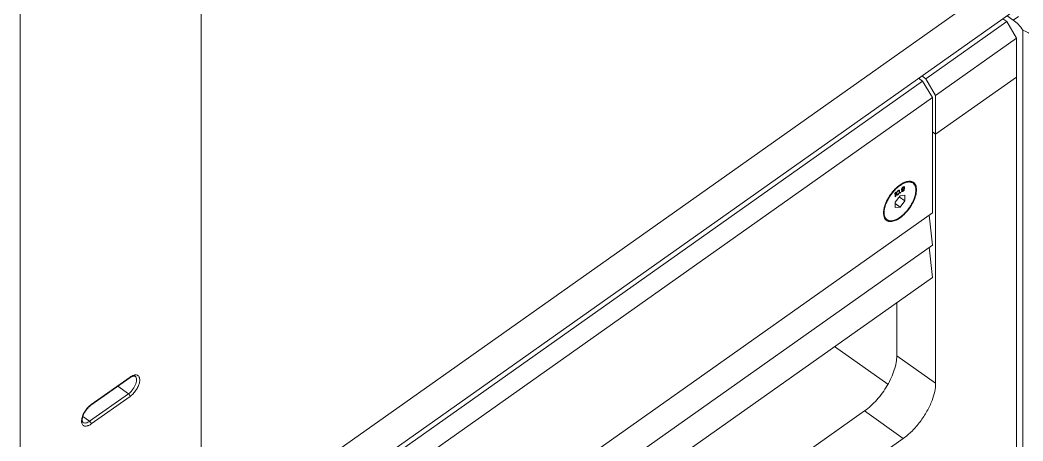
# Model space of a CAD drawing. Header units: millimetres. Extents: x 0 to 9253, y 0 to 2730.
# Drawn here: x 5356.2 to 5575.4, y 1509.6 to 1601.7 of the extents above; entities that cross this region are included whole.
import ezdxf

# ---------------------------------------------------------------- set-up
doc = ezdxf.new("R2010")
doc.units = ezdxf.units.MM
doc.layers.get('0').update_dxf_attribs({"lineweight": 13})

msp = doc.modelspace()

# ---------------------------------------------------------------- linework, layer by layer
at = {"color": 7, "linetype": 'Continuous'}
for p, q in [((5395.84, 1838.04), (5395.84, 1475)), ((5356.25, 1805.21), (5356.25, 1448.12)), ((5574.03, 1612.55), (5395.84, 1486.55)), ((5574.03, 1604.06), (5395.84, 1478.06)), ((5573.33, 1601.67), (5571.99, 1602.61)), ((5573.33, 1601.67), (5574.46, 1602.47)), ((5554.24, 1588.82), (5571.91, 1601.32)), ((5571.03, 1601.94), (5571.91, 1601.32)), ((5574.03, 1597.7), (5571.91, 1601.32)), ((5575.45, 1599.46), (5575.45, 1236.72)), ((5575.45, 1599.46), (5575.45, 1236.72)), ((5556.36, 1585.2), (5574.03, 1597.7)), ((5574.03, 1597.7), (5574.03, 1589.21)), ((5553.36, 1589.44), (5554.24, 1588.82)), ((5412.11, 1488.32), (5553.53, 1588.32)), ((5552.65, 1588.94), (5553.53, 1588.32)), ((5555.65, 1584.7), (5553.53, 1588.32)), ((5554.24, 1588.82), (5556.36, 1585.2)), ((5556.36, 1576.71), (5574.03, 1589.21)), ((5556.36, 1576.71), (5574.03, 1589.21)), ((5574.03, 1238.48), (5574.03, 1589.21)), ((5574.03, 1246.97), (5574.03, 1589.21)), ((5556.36, 1576.71), (5556.36, 1585.2)), ((5414.23, 1484.7), (5555.65, 1584.7)), ((5555.65, 1584.7), (5555.65, 1559.52)), ((5555.65, 1577.21), (5556.36, 1576.71)), ((5555.65, 1577.21), (5556.36, 1576.71)), ((5556.36, 1576.71), (5556.36, 1522.26)), ((5549.17, 1565.12), (5549.08, 1565.03)), ((5549.17, 1565.12), (5549.27, 1565.18)), ((5549.21, 1565.15), (5549.29, 1565.1)), ((5549.27, 1565.17), (5549.22, 1565.15)), ((5549.36, 1565.23), (5549.27, 1565.18)), ((5549.33, 1565.17), (5549.27, 1565.17)), ((5549.27, 1565.17), (5549.34, 1565.12)), ((5549.29, 1565.1), (5549.34, 1565.12)), ((5549.33, 1565.17), (5549.4, 1565.12)), ((5549.34, 1565.12), (5549.4, 1565.12)), ((5549.46, 1565.24), (5549.36, 1565.23)), ((5549.4, 1565.12), (5549.44, 1565.09)), ((5549.45, 1565.24), (5549.48, 1565.18)), ((5549.51, 1565.2), (5549.46, 1565.24)), ((5549.48, 1565.18), (5549.55, 1565.13)), ((5549.48, 1565.18), (5549.5, 1565.06)), ((5549.55, 1565.13), (5549.51, 1565.2)), ((5549.57, 1565.01), (5549.55, 1565.13)), ((5551.39, 1566.15), (5551.34, 1566.19)), ((5547.54, 1563.96), (5547.42, 1563.75)), ((5547.42, 1563.59), (5547.54, 1563.81)), ((5547.42, 1563.59), (5547.42, 1563.75)), ((5547.48, 1563.85), (5547.54, 1563.81)), ((5548.58, 1563.24), (5547.52, 1561.88)), ((5547.54, 1563.96), (5547.65, 1564.04)), ((5547.54, 1563.05), (5547.54, 1563.81)), ((5547.58, 1563.18), (5547.54, 1563.15)), ((5547.65, 1563.13), (5547.54, 1563.05)), ((5547.58, 1563.99), (5547.58, 1563.18)), ((5547.58, 1563.18), (5547.65, 1563.13)), ((5547.65, 1564.04), (5547.65, 1563.13)), ((5547.82, 1563.89), (5547.8, 1563.78)), ((5547.8, 1563.61), (5547.8, 1563.78)), ((5547.8, 1563.61), (5547.82, 1563.52)), ((5547.84, 1563.96), (5547.82, 1563.89)), ((5547.82, 1563.52), (5547.84, 1563.48)), ((5547.84, 1563.95), (5547.83, 1563.88)), ((5547.83, 1563.88), (5547.9, 1563.83)), ((5547.83, 1563.88), (5547.83, 1563.74)), ((5547.83, 1563.74), (5547.9, 1563.69)), ((5547.83, 1563.74), (5547.85, 1563.64)), ((5547.88, 1564.07), (5547.84, 1563.96)), ((5547.84, 1563.48), (5547.88, 1563.43)), ((5547.85, 1563.64), (5547.92, 1563.59)), ((5547.85, 1563.64), (5547.92, 1563.58)), ((5547.87, 1563.46), (5547.85, 1563.46)), ((5547.86, 1564), (5547.92, 1563.96)), ((5547.96, 1563.47), (5547.87, 1563.46)), ((5547.87, 1563.46), (5547.94, 1563.41)), ((5547.94, 1564.17), (5547.88, 1564.07)), ((5547.88, 1563.43), (5547.94, 1563.41)), ((5547.9, 1563.83), (5547.92, 1563.96)), ((5547.9, 1563.83), (5547.9, 1563.69)), ((5547.92, 1563.59), (5547.9, 1563.69)), ((5547.92, 1563.96), (5547.99, 1564.13)), ((5547.99, 1563.53), (5547.92, 1563.59)), ((5547.92, 1563.58), (5547.99, 1563.53)), ((5548.03, 1564.29), (5547.94, 1564.17)), ((5547.94, 1564.17), (5547.99, 1564.13)), ((5547.94, 1563.41), (5548.03, 1563.42)), ((5548.07, 1563.53), (5547.96, 1563.47)), ((5547.96, 1563.47), (5548.03, 1563.42)), ((5547.99, 1564.13), (5548.05, 1564.21)), ((5548.05, 1563.53), (5547.99, 1563.53)), ((5548, 1564.25), (5548.05, 1564.21)), ((5548.14, 1564.39), (5548.03, 1564.29)), ((5548.03, 1563.42), (5548.14, 1563.48)), ((5548.05, 1564.21), (5548.14, 1564.29)), ((5548.14, 1563.58), (5548.05, 1563.53)), ((5548.1, 1563.56), (5548.07, 1563.53)), ((5548.07, 1563.53), (5548.14, 1563.48)), ((5548.08, 1564.34), (5548.14, 1564.29)), ((5548.17, 1564.39), (5548.11, 1564.36)), ((5548.26, 1564.45), (5548.14, 1564.39)), ((5548.14, 1564.29), (5548.24, 1564.34)), ((5548.24, 1563.66), (5548.14, 1563.58)), ((5548.14, 1563.48), (5548.26, 1563.58)), ((5548.23, 1564.39), (5548.17, 1564.39)), ((5548.17, 1564.39), (5548.24, 1564.34)), ((5548.2, 1563.62), (5548.26, 1563.58)), ((5548.23, 1564.39), (5548.3, 1564.34)), ((5548.24, 1564.34), (5548.3, 1564.34)), ((5548.3, 1563.74), (5548.24, 1563.66)), ((5548.35, 1564.46), (5548.26, 1564.45)), ((5548.26, 1563.58), (5548.35, 1563.71)), ((5548.3, 1564.34), (5548.37, 1564.28)), ((5548.37, 1563.91), (5548.3, 1563.74)), ((5548.3, 1563.74), (5548.35, 1563.71)), ((5548.41, 1564.44), (5548.35, 1564.46)), ((5548.35, 1563.85), (5548.41, 1563.8)), ((5548.35, 1563.71), (5548.41, 1563.8)), ((5548.37, 1564.46), (5548.38, 1564.44)), ((5548.37, 1564.28), (5548.39, 1564.18)), ((5548.39, 1564.04), (5548.37, 1563.91)), ((5548.38, 1564.44), (5548.45, 1564.39)), ((5548.38, 1564.44), (5548.4, 1564.4)), ((5548.4, 1564.03), (5548.38, 1563.97)), ((5548.38, 1563.96), (5548.45, 1563.91)), ((5548.39, 1564.04), (5548.39, 1564.18)), ((5548.4, 1564.4), (5548.47, 1564.35)), ((5548.4, 1564.4), (5548.42, 1564.31)), ((5548.42, 1564.14), (5548.4, 1564.03)), ((5548.4, 1564.03), (5548.47, 1563.98)), ((5548.45, 1564.39), (5548.41, 1564.44)), ((5548.41, 1563.8), (5548.45, 1563.91)), ((5548.41, 1563.03), (5549.64, 1562.16)), ((5548.42, 1564.31), (5548.49, 1564.26)), ((5548.42, 1564.31), (5548.42, 1564.14)), ((5548.42, 1564.14), (5548.49, 1564.09)), ((5548.47, 1564.35), (5548.45, 1564.39)), ((5548.45, 1563.91), (5548.47, 1563.98)), ((5548.49, 1564.26), (5548.47, 1564.35)), ((5548.47, 1563.98), (5548.49, 1564.09)), ((5548.49, 1564.26), (5548.49, 1564.09)), ((5549.64, 1563.38), (5548.58, 1563.24)), ((5548.64, 1563.93), (5548.73, 1563.99)), ((5548.64, 1563.83), (5548.64, 1563.93)), ((5548.73, 1563.9), (5548.64, 1563.83)), ((5548.66, 1563.95), (5548.73, 1563.9)), ((5548.73, 1563.99), (5548.73, 1563.9)), ((5548.92, 1564.79), (5548.89, 1564.66)), ((5548.89, 1564.59), (5548.89, 1564.66)), ((5548.89, 1564.59), (5548.92, 1564.52)), ((5548.91, 1564.74), (5548.91, 1564.72)), ((5548.91, 1564.72), (5548.98, 1564.67)), ((5548.91, 1564.72), (5548.93, 1564.68)), ((5548.98, 1564.91), (5548.92, 1564.79)), ((5548.92, 1564.76), (5548.98, 1564.71)), ((5549.01, 1564.54), (5548.92, 1564.53)), ((5548.92, 1564.52), (5548.98, 1564.48)), ((5548.92, 1564.24), (5549.02, 1564.31)), ((5548.92, 1564.24), (5548.94, 1564.2)), ((5548.93, 1564.68), (5549, 1564.63)), ((5548.93, 1564.68), (5548.97, 1564.65)), ((5548.94, 1564.82), (5549, 1564.78)), ((5549.02, 1564.22), (5548.94, 1564.21)), ((5548.94, 1564.2), (5549, 1564.16)), ((5548.97, 1564.65), (5549.04, 1564.6)), ((5549.08, 1565.03), (5548.98, 1564.91)), ((5548.98, 1564.91), (5549.04, 1564.87)), ((5548.98, 1564.71), (5549, 1564.78)), ((5548.98, 1564.71), (5548.98, 1564.67)), ((5549, 1564.63), (5548.98, 1564.67)), ((5548.98, 1564.48), (5549.08, 1564.49)), ((5549, 1564.78), (5549.04, 1564.87)), ((5549.04, 1564.6), (5549, 1564.63)), ((5549, 1564.16), (5549.1, 1564.17)), ((5549.1, 1564.59), (5549.01, 1564.54)), ((5549.01, 1564.54), (5549.08, 1564.49)), ((5549.06, 1564.28), (5549.02, 1564.31)), ((5549.12, 1564.27), (5549.02, 1564.22)), ((5549.02, 1564.22), (5549.1, 1564.17)), ((5549.04, 1564.99), (5549.1, 1564.95)), ((5549.04, 1564.87), (5549.1, 1564.95)), ((5549.1, 1564.6), (5549.04, 1564.6)), ((5549.11, 1564.28), (5549.06, 1564.28)), ((5549.08, 1564.49), (5549.17, 1564.54)), ((5549.09, 1565.05), (5549.15, 1565.01)), ((5549.1, 1564.95), (5549.15, 1565.01)), ((5549.15, 1564.62), (5549.1, 1564.6)), ((5549.14, 1564.62), (5549.1, 1564.59)), ((5549.1, 1564.59), (5549.17, 1564.54)), ((5549.1, 1564.17), (5549.19, 1564.22)), ((5549.17, 1564.3), (5549.11, 1564.28)), ((5549.16, 1564.3), (5549.12, 1564.27)), ((5549.12, 1564.27), (5549.19, 1564.22)), ((5549.29, 1565.1), (5549.15, 1565.01)), ((5549.15, 1564.62), (5549.29, 1564.71)), ((5549.27, 1564.6), (5549.17, 1564.54)), ((5549.17, 1564.3), (5549.29, 1564.38)), ((5549.27, 1564.27), (5549.19, 1564.22)), ((5549.2, 1564.65), (5549.27, 1564.6)), ((5549.2, 1564.32), (5549.27, 1564.27)), ((5549.27, 1564.6), (5549.36, 1564.69)), ((5549.27, 1564.27), (5549.36, 1564.36)), ((5549.34, 1564.77), (5549.29, 1564.71)), ((5549.34, 1564.44), (5549.29, 1564.38)), ((5549.3, 1564.73), (5549.36, 1564.69)), ((5549.3, 1564.4), (5549.36, 1564.36)), ((5549.4, 1564.85), (5549.34, 1564.77)), ((5549.4, 1564.52), (5549.34, 1564.44)), ((5549.36, 1564.69), (5549.48, 1564.85)), ((5549.36, 1564.36), (5549.46, 1564.48)), ((5549.44, 1564.94), (5549.4, 1564.85)), ((5549.44, 1564.61), (5549.4, 1564.52)), ((5549.4, 1564.52), (5549.46, 1564.48)), ((5549.42, 1564.89), (5549.48, 1564.85)), ((5549.44, 1565.09), (5549.46, 1565.05)), ((5549.46, 1565.01), (5549.44, 1564.94)), ((5549.46, 1564.68), (5549.44, 1564.61)), ((5549.45, 1564.65), (5549.51, 1564.6)), ((5549.46, 1565.01), (5549.46, 1565.05)), ((5549.48, 1564.81), (5549.46, 1564.68)), ((5549.48, 1564.78), (5549.46, 1564.71)), ((5549.46, 1564.48), (5549.51, 1564.6)), ((5549.5, 1564.93), (5549.48, 1564.78)), ((5549.48, 1564.81), (5549.48, 1564.85)), ((5549.48, 1564.78), (5549.55, 1564.73)), ((5549.5, 1565.06), (5549.57, 1565.01)), ((5549.5, 1565.06), (5549.5, 1564.93)), ((5549.5, 1564.93), (5549.57, 1564.88)), ((5549.51, 1564.6), (5549.55, 1564.73)), ((5549.55, 1564.73), (5549.57, 1564.88)), ((5549.57, 1565.01), (5549.57, 1564.88)), ((5549.64, 1563.38), (5549.64, 1562.16)), ((5547.52, 1560.66), (5547.52, 1561.88)), ((5547.52, 1561.54), (5548.58, 1560.79)), ((5547.52, 1560.66), (5548.58, 1560.79)), ((5548.58, 1560.79), (5549.64, 1562.16)), ((5414.23, 1459.52), (5555.65, 1559.52)), ((5555.65, 1552.46), (5554.97, 1559.04)), ((5545.62, 1557.99), (5545.56, 1558.03)), ((5414.23, 1452.46), (5555.65, 1552.46)), ((5555.65, 1545.4), (5554.97, 1551.98)), ((5414.23, 1445.4), (5555.65, 1545.4)), ((5547.87, 1528.26), (5547.87, 1539.9)), ((5534.29, 1530.29), (5545.94, 1522.06)), ((5547.87, 1528.26), (5556.36, 1522.26)), ((5371.8, 1517.6), (5380.29, 1523.6)), ((5371.74, 1517.44), (5380.22, 1523.44)), ((5379.93, 1519.96), (5377.62, 1521.6)), ((5371.45, 1513.96), (5379.93, 1519.96)), ((5380.29, 1519.36), (5371.8, 1513.36)), ((5369.97, 1515.01), (5371.45, 1513.96)), ((5413.52, 1426.19), (5540.8, 1516.19)), ((5549.29, 1510.19), (5540.8, 1516.19)), ((5549.29, 1510.19), (5420.59, 1419.19))]:
    msp.add_line(p, q, dxfattribs=at)
for centre, radius, start, end in [((5552.28, 1560.24), 6.41, 123.4963, 126.9462), ((5551.16, 1562.41), 4.09, 112.2996, 113.5843), ((5550.59, 1565.12), 1.31, 65.2393, 66.982), ((5550.6, 1565.15), 1.27, 59.8032, 65.2587), ((5550.61, 1565.17), 1.25, 54.7383, 59.7998), ((5550.67, 1565.13), 1.25, 54.7342, 58.0348), ((5550.39, 1565.35), 1.33, 41.6923, 44.0033), ((5550.7, 1565.01), 1.23, 47.9868, 56.8574), ((5550.37, 1565.33), 1.37, 38.8292, 41.6887), ((5550.3, 1565.27), 1.45, 31.9349, 38.7796), ((5548.61, 1564.47), 3.44, 359.9994, 0.4593), ((5548.72, 1559.47), 3.74, 177.6256, 179.9808), ((5548.55, 1559.57), 3.44, 179.9994, 180.4593), ((5546.04, 1559.19), 1.33, 243.4058, 247.4692), ((5546.38, 1558.91), 1.3, 224.4256, 230.4894), ((5546.35, 1559.01), 1.26, 227.9788, 234.7199), ((5546.06, 1559.23), 1.37, 247.4674, 250.4651), ((5546.37, 1558.9), 1.28, 230.5033, 234.7481), ((5546.07, 1559.27), 1.41, 250.4682, 253.68), ((5546.39, 1559.08), 1.34, 234.7628, 243.3431), ((5546.37, 1558.9), 1.28, 234.7541, 239.3231), ((5546.46, 1559.02), 1.23, 227.9868, 236.8574), ((5546.09, 1559.33), 1.47, 253.6865, 257.1141)]:
    msp.add_arc(centre, radius, start, end, dxfattribs=at)
msp.add_ellipse((5571.21, 1596.63), major_axis=(7.07, 0), ratio=0.5, start_param=0, end_param=0.927295, dxfattribs=at)
for points, knots in [([(5573.33, 1601.67), (5573.73, 1601.38), (5574.5, 1600.7), (5575.15, 1599.9), (5575.45, 1599.46)], [0, 0, 0, 0, 0.482137, 1, 1, 1, 1]), ([(5545.11, 1559.57), (5545.11, 1559.68), (5545.13, 1559.92), (5545.19, 1560.41), (5545.35, 1561.06), (5545.66, 1561.86), (5546.07, 1562.66), (5546.56, 1563.44), (5547.13, 1564.16), (5547.75, 1564.82), (5548.2, 1565.2), (5548.42, 1565.37)], [0, 0, 0, 0, 0.049659, 0.102523, 0.217022, 0.341524, 0.473121, 0.608401, 0.743706, 0.875378, 1, 1, 1, 1]), ([(5548.59, 1565.63), (5548.19, 1565.35), (5547.42, 1564.67), (5546.43, 1563.47), (5545.64, 1562.13), (5545.27, 1561.17), (5545.15, 1560.7)], [0, 0, 0, 0, 0.241612, 0.501403, 0.760471, 1, 1, 1, 1]), ([(5549.52, 1566.17), (5549.44, 1566.13), (5549.12, 1565.98), (5548.82, 1565.79), (5548.59, 1565.63)], [0, 0, 0, 0, 0.235975, 1, 1, 1, 1]), ([(5548.74, 1565.59), (5548.86, 1565.68), (5549.11, 1565.83), (5549.49, 1566.01), (5549.85, 1566.15), (5550.2, 1566.24), (5550.53, 1566.27), (5550.84, 1566.25), (5551.12, 1566.18), (5551.29, 1566.1), (5551.37, 1566.05)], [0, 0, 0, 0, 0.159237, 0.308339, 0.446786, 0.574519, 0.692059, 0.800643, 0.902335, 1, 1, 1, 1]), ([(5550.73, 1566.43), (5550.65, 1566.44), (5550.26, 1566.42), (5549.88, 1566.31), (5549.61, 1566.2)], [0, 0, 0, 0, 0.226753, 1, 1, 1, 1]), ([(5549.87, 1566.3), (5550.01, 1566.33), (5550.28, 1566.39), (5550.67, 1566.41), (5551.03, 1566.35), (5551.24, 1566.25), (5551.33, 1566.19)], [0, 0, 0, 0, 0.283992, 0.541391, 0.777304, 1, 1, 1, 1]), ([(5551.1, 1566.32), (5551.03, 1566.35), (5550.9, 1566.4), (5550.75, 1566.42), (5550.68, 1566.43)], [0, 0, 0, 0, 0.489756, 1, 1, 1, 1]), ([(5550.73, 1566.43), (5550.84, 1566.41), (5551.05, 1566.36), (5551.25, 1566.25), (5551.34, 1566.19)], [0, 0, 0, 0, 0.5083, 1, 1, 1, 1]), ([(5551.13, 1566.37), (5551.1, 1566.38), (5550.97, 1566.41), (5550.83, 1566.43), (5550.73, 1566.43)], [0, 0, 0, 0, 0.242501, 1, 1, 1, 1]), ([(5551.52, 1566.18), (5551.49, 1566.2), (5551.37, 1566.28), (5551.23, 1566.34), (5551.13, 1566.37)], [0, 0, 0, 0, 0.247127, 1, 1, 1, 1]), ([(5551.39, 1566.15), (5551.45, 1566.11), (5551.56, 1566.02), (5551.69, 1565.87), (5551.81, 1565.69), (5551.94, 1565.42), (5552.05, 1565.02), (5552.07, 1564.69), (5552.07, 1564.52)], [0, 0, 0, 0, 0.110975, 0.223412, 0.338896, 0.458755, 0.715402, 1, 1, 1, 1]), ([(5552.18, 1564.57), (5552.18, 1564.74), (5552.16, 1565.07), (5552.04, 1565.53), (5551.83, 1565.91), (5551.63, 1566.11), (5551.52, 1566.18)], [0, 0, 0, 0, 0.289641, 0.548348, 0.781427, 1, 1, 1, 1]), ([(5551.52, 1565.93), (5551.56, 1565.89), (5551.64, 1565.81), (5551.78, 1565.62), (5551.92, 1565.33), (5552.02, 1564.93), (5552.04, 1564.65), (5552.04, 1564.5)], [0, 0, 0, 0, 0.108516, 0.219746, 0.454832, 0.713498, 1, 1, 1, 1]), ([(5545.72, 1557.8), (5545.84, 1557.73), (5546.1, 1557.63), (5546.55, 1557.58), (5547.04, 1557.65), (5547.56, 1557.82), (5548.1, 1558.09), (5548.87, 1558.59), (5549.79, 1559.42), (5550.76, 1560.62), (5551.53, 1561.94), (5552.04, 1563.26), (5552.18, 1564.16), (5552.18, 1564.57)], [0, 0, 0, 0, 0.038758, 0.080679, 0.12747, 0.17998, 0.238349, 0.302181, 0.44281, 0.593275, 0.742943, 0.881294, 1, 1, 1, 1]), ([(5552.07, 1564.52), (5552.07, 1564.33), (5552.04, 1563.93), (5551.92, 1563.32), (5551.71, 1562.68), (5551.44, 1562.02), (5551.1, 1561.37), (5550.7, 1560.73), (5550.25, 1560.13), (5549.76, 1559.56), (5549.24, 1559.05), (5548.71, 1558.62), (5548.18, 1558.25), (5547.65, 1557.98), (5547.13, 1557.8), (5546.64, 1557.71), (5546.26, 1557.73), (5545.98, 1557.8), (5545.85, 1557.85), (5545.79, 1557.88)], [0, 0, 0, 0, 0.056427, 0.118105, 0.184477, 0.254694, 0.327688, 0.402256, 0.47712, 0.550988, 0.622616, 0.690865, 0.754775, 0.813646, 0.867135, 0.91539, 0.959173, 0.979853, 1, 1, 1, 1]), ([(5552.04, 1564.47), (5552.04, 1564.28), (5552.01, 1563.88), (5551.88, 1563.26), (5551.67, 1562.62), (5551.39, 1561.96), (5551.04, 1561.3), (5550.63, 1560.66), (5550.17, 1560.05), (5549.67, 1559.49), (5549.15, 1558.99), (5548.61, 1558.56), (5548.07, 1558.22), (5547.55, 1557.97), (5547.11, 1557.83), (5546.79, 1557.78), (5546.49, 1557.77), (5546.21, 1557.8), (5545.96, 1557.89), (5545.84, 1557.96), (5545.79, 1557.99)], [0, 0, 0, 0, 0.056813, 0.119313, 0.186819, 0.258352, 0.332727, 0.408623, 0.484653, 0.559425, 0.6316, 0.699961, 0.763483, 0.821421, 0.873425, 0.89727, 0.91977, 0.961284, 0.980854, 1, 1, 1, 1]), ([(5544.97, 1559.47), (5544.97, 1559.37), (5544.99, 1559.03), (5545.06, 1558.69), (5545.16, 1558.46)], [0, 0, 0, 0, 0.273102, 1, 1, 1, 1]), ([(5545.15, 1560.7), (5545.12, 1560.6), (5545.04, 1560.25), (5544.99, 1559.89), (5544.98, 1559.62)], [0, 0, 0, 0, 0.265018, 1, 1, 1, 1]), ([(5545.51, 1558.08), (5545.43, 1558.14), (5545.3, 1558.3), (5545.14, 1558.58), (5545.04, 1558.91), (5545, 1559.14), (5544.99, 1559.26)], [0, 0, 0, 0, 0.225189, 0.463041, 0.719891, 1, 1, 1, 1]), ([(5545.1, 1558.61), (5545.15, 1558.49), (5545.25, 1558.32), (5545.42, 1558.14), (5545.51, 1558.06), (5545.56, 1558.03)], [0, 0, 0, 0, 0.513601, 0.758651, 1, 1, 1, 1]), ([(5545.64, 1558.11), (5545.59, 1558.15), (5545.51, 1558.23), (5545.37, 1558.42), (5545.23, 1558.71), (5545.14, 1559.11), (5545.12, 1559.39), (5545.11, 1559.54)], [0, 0, 0, 0, 0.108516, 0.219746, 0.454832, 0.713498, 1, 1, 1, 1]), ([(5545.16, 1558.46), (5545.18, 1558.41), (5545.26, 1558.25), (5545.36, 1558.1), (5545.46, 1558)], [0, 0, 0, 0, 0.260789, 1, 1, 1, 1]), ([(5545.56, 1558.03), (5545.48, 1558.08), (5545.33, 1558.22), (5545.22, 1558.38), (5545.17, 1558.46)], [0, 0, 0, 0, 0.49311, 1, 1, 1, 1]), ([(5547.87, 1528.26), (5547.87, 1527.77), (5547.76, 1526.72), (5547.19, 1524.5), (5545.87, 1521.68), (5543.66, 1518.62), (5541.79, 1516.89), (5540.8, 1516.19)], [0, 0, 0, 0, 0.102808, 0.218186, 0.475686, 0.74646, 1, 1, 1, 1]), ([(5381.38, 1523.77), (5381.27, 1523.84), (5380.99, 1523.83), (5380.6, 1523.69), (5380.35, 1523.54), (5380.22, 1523.44)], [0, 0, 0, 0, 0.306916, 0.609388, 1, 1, 1, 1]), ([(5380.22, 1523.44), (5380.23, 1523.45), (5380.28, 1523.49), (5380.29, 1523.55), (5380.29, 1523.6)], [0, 0, 0, 0, 0.221722, 1, 1, 1, 1]), ([(5380.29, 1519.36), (5380.53, 1519.53), (5381, 1519.95), (5381.6, 1520.69), (5382.06, 1521.51), (5382.35, 1522.32), (5382.43, 1522.97), (5382.37, 1523.41), (5382.27, 1523.67), (5382.1, 1523.88), (5381.81, 1524.07), (5381.53, 1524.09), (5381.36, 1524.07)], [0, 0, 0, 0, 0.148763, 0.308556, 0.466822, 0.611449, 0.733156, 0.784455, 0.829994, 0.871551, 0.911886, 1, 1, 1, 1]), ([(5380.66, 1523.83), (5380.63, 1523.82), (5380.5, 1523.75), (5380.38, 1523.67), (5380.29, 1523.6)], [0, 0, 0, 0, 0.24144, 1, 1, 1, 1]), ([(5381.36, 1524.07), (5381.3, 1524.06), (5381.06, 1524.02), (5380.83, 1523.92), (5380.66, 1523.83)], [0, 0, 0, 0, 0.227054, 1, 1, 1, 1]), ([(5381.7, 1522.98), (5381.7, 1523.14), (5381.67, 1523.44), (5381.48, 1523.69), (5381.38, 1523.77)], [0, 0, 0, 0, 0.549302, 1, 1, 1, 1]), ([(5380.71, 1520.69), (5381, 1521.04), (5381.36, 1521.61), (5381.64, 1522.41), (5381.7, 1522.8), (5381.7, 1522.98)], [0, 0, 0, 0, 0.540837, 0.787063, 1, 1, 1, 1]), ([(5555.58, 1518.5), (5555.82, 1519.14), (5556.2, 1520.37), (5556.36, 1521.66), (5556.36, 1522.26)], [0, 0, 0, 0, 0.532637, 1, 1, 1, 1]), ([(5379.93, 1519.96), (5380, 1520.01), (5380.28, 1520.23), (5380.53, 1520.48), (5380.71, 1520.69)], [0, 0, 0, 0, 0.236629, 1, 1, 1, 1]), ([(5380.29, 1519.36), (5380.29, 1519.47), (5380.19, 1519.7), (5380.04, 1519.89), (5379.93, 1519.96)], [0, 0, 0, 0, 0.474671, 1, 1, 1, 1]), ([(5371.74, 1517.44), (5371.56, 1517.31), (5371.21, 1517.01), (5370.74, 1516.48), (5370.34, 1515.88), (5370.04, 1515.26), (5369.86, 1514.68), (5369.82, 1514.24), (5369.85, 1513.97), (5369.89, 1513.81), (5369.96, 1513.72), (5370, 1513.69)], [0, 0, 0, 0, 0.14926, 0.312368, 0.478348, 0.636636, 0.776597, 0.887642, 0.929496, 0.960794, 1, 1, 1, 1]), ([(5371.43, 1517.3), (5371.36, 1517.25), (5371.12, 1517.02), (5370.89, 1516.76), (5370.74, 1516.56)], [0, 0, 0, 0, 0.243118, 1, 1, 1, 1]), ([(5371.8, 1517.6), (5371.77, 1517.58), (5371.64, 1517.48), (5371.52, 1517.38), (5371.43, 1517.3)], [0, 0, 0, 0, 0.242558, 1, 1, 1, 1]), ([(5371.8, 1517.6), (5371.8, 1517.58), (5371.8, 1517.53), (5371.77, 1517.47), (5371.74, 1517.44)], [0, 0, 0, 0, 0.292535, 1, 1, 1, 1]), ([(5549.29, 1510.19), (5549.97, 1510.67), (5551.29, 1511.81), (5553.03, 1513.81), (5554.51, 1516.06), (5555.28, 1517.68), (5555.58, 1518.5)], [0, 0, 0, 0, 0.237852, 0.493277, 0.752115, 1, 1, 1, 1]), ([(5369.81, 1514.8), (5369.73, 1514.51), (5369.65, 1514.08), (5369.72, 1513.54), (5369.85, 1513.23), (5370.08, 1513), (5370.37, 1512.88), (5370.71, 1512.87), (5370.95, 1512.93), (5371.07, 1512.97)], [0, 0, 0, 0, 0.313013, 0.441168, 0.552412, 0.653754, 0.75589, 0.86914, 1, 1, 1, 1]), ([(5370.74, 1516.56), (5370.53, 1516.29), (5370.16, 1515.73), (5369.9, 1515.11), (5369.81, 1514.8)], [0, 0, 0, 0, 0.516685, 1, 1, 1, 1]), ([(5370, 1513.69), (5370.09, 1513.63), (5370.3, 1513.55), (5370.66, 1513.57), (5371.06, 1513.71), (5371.32, 1513.87), (5371.45, 1513.96)], [0, 0, 0, 0, 0.195685, 0.419998, 0.68823, 1, 1, 1, 1]), ([(5371.07, 1512.97), (5371.13, 1512.99), (5371.39, 1513.09), (5371.63, 1513.23), (5371.8, 1513.36)], [0, 0, 0, 0, 0.230593, 1, 1, 1, 1]), ([(5371.45, 1513.96), (5371.55, 1513.89), (5371.71, 1513.7), (5371.8, 1513.47), (5371.8, 1513.36)], [0, 0, 0, 0, 0.525329, 1, 1, 1, 1])]:
    msp.add_open_spline(points, degree=3, knots=knots, dxfattribs=at)

doc.saveas('drawing.dxf')
